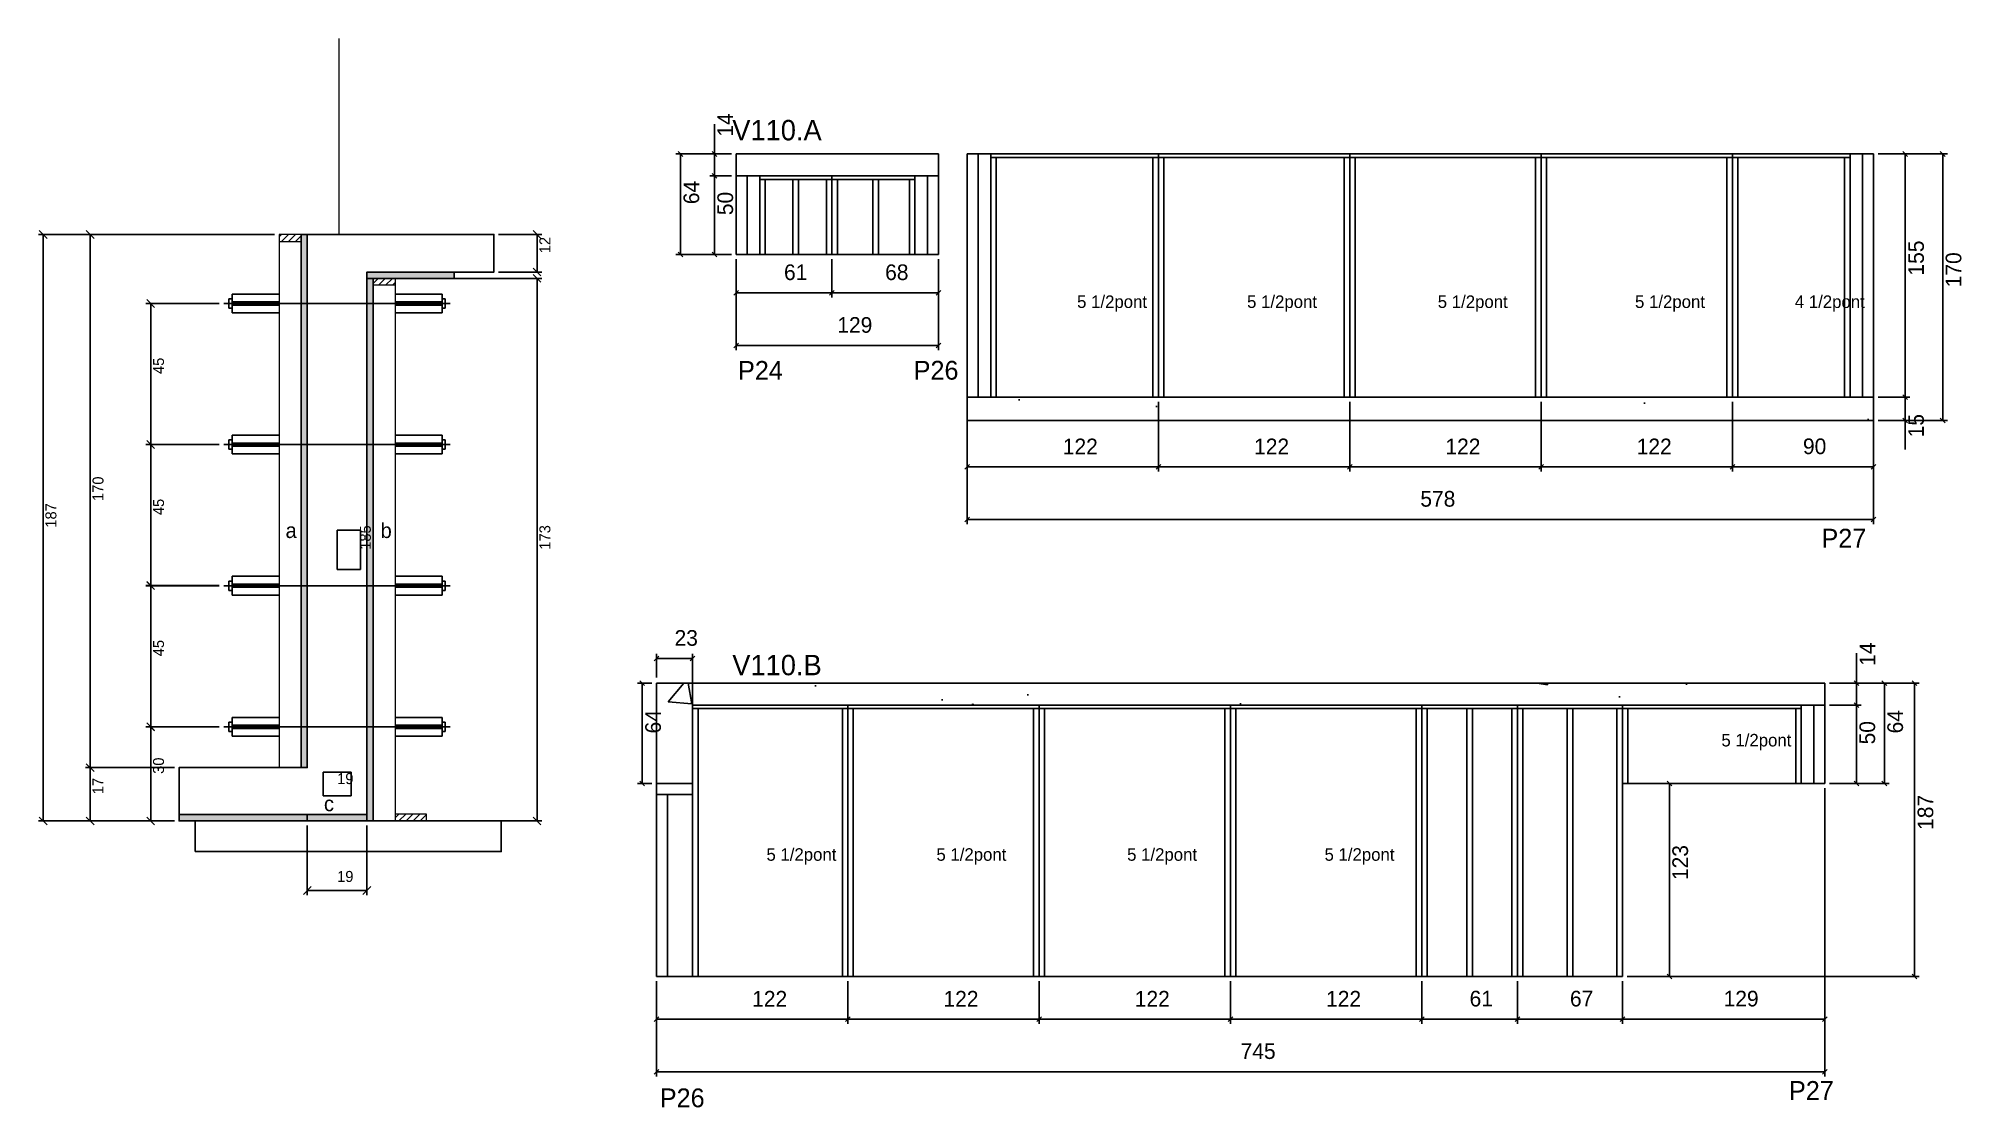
# Model space of a CAD drawing. Header units: metres. Extents: x 4866 to 6092, y 13943 to 14624.
import ezdxf

# ---------------------------------------------------------------- set-up
doc = ezdxf.new("R2010")
doc.units = ezdxf.units.M
for name, color, linetype in [('5', 7, 'Continuous'), ('barrote', 7, 'Continuous'), ('CONCRETO', 7, 'Continuous'), ('COTA', 7, 'Continuous'), ('Cota Seção (2x)', 7, 'Continuous'), ('detalhes', 7, 'Continuous'), ('Hachura', 7, 'Continuous'), ('Madeira', 7, 'Continuous'), ('Painéis', 7, 'Continuous'), ('SARR_2.2x7', 7, 'Continuous'), ('SARR_3.5x7', 7, 'Continuous'), ('TENSOR', 7, 'Continuous'), ('texto', 7, 'Continuous'), ('Texto Seção', 7, 'Continuous')]:
    doc.layers.add(name, color=color, linetype=linetype)

msp = doc.modelspace()

# ---------------------------------------------------------------- hatches: boundary and pattern name
at = {"layer": 'COTA'}
h = msp.add_hatch(dxfattribs=at)
h.set_pattern_fill('AR-CONC')
h.paths.add_polyline_path([(5439.7, 14550.6), (5310.7, 14550.6), (5310.7, 14536.6), (5439.7, 14536.6), (5439.7, 14550.6)])
h = msp.add_hatch(dxfattribs=at)
h.set_pattern_fill('AR-CONC')
h.paths.add_polyline_path([(6036, 14380.6), (6036, 14395.6), (5458, 14395.6), (5458, 14380.6), (6036, 14380.6)])
h = msp.add_hatch(dxfattribs=at)
h.set_pattern_fill('AR-CONC')
h.paths.add_polyline_path([(5282.9, 14149.1), (5282.9, 14199.1), (6004.9, 14199.1), (6004.9, 14213.1), (5259.9, 14213.1), (5259.9, 14149.1), (5282.9, 14149.1)])
at = {"layer": 'Hachura'}
h = msp.add_hatch(dxfattribs=at)
h.set_pattern_fill('ANSI31')
h.paths.add_polyline_path([(5033.2, 14494.9), (5033.2, 14499.3), (5019.2, 14499.3), (5019.2, 14494.9), (5033.2, 14494.9)])
h = msp.add_hatch(color=7, dxfattribs=at)
h.dxf.hatch_style = 1
h.paths.add_polyline_path([(5033.2, 14499), (5037.2, 14499), (5037.2, 14159), (5033.2, 14159), (5033.2, 14499)])
h = msp.add_hatch(color=7, dxfattribs=at)
h.dxf.hatch_style = 1
h.paths.add_polyline_path([(5075.2, 14471.3), (5075.2, 14475.3), (5130.8, 14475.3), (5130.8, 14471.3), (5075.2, 14471.3)])
h = msp.add_hatch(color=7, dxfattribs=at)
h.dxf.hatch_style = 1
h.paths.add_polyline_path([(5079.2, 14471), (5075.2, 14471), (5075.2, 14125.4), (5079.2, 14125.4), (5079.2, 14471)])
h = msp.add_hatch(dxfattribs=at)
h.set_pattern_fill('ANSI31')
h.paths.add_polyline_path([(5079.2, 14466.9), (5079.2, 14471.3), (5093.2, 14471.3), (5093.2, 14466.9), (5079.2, 14466.9)])
h = msp.add_hatch(color=7, dxfattribs=at)
h.dxf.hatch_style = 1
h.paths.add_polyline_path([(5037.2, 14125.3), (5037.2, 14129.3), (4955.4, 14129.3), (4955.4, 14125.3), (5037.2, 14125.3)])
h = msp.add_hatch(color=7, dxfattribs=at)
h.dxf.hatch_style = 1
h.paths.add_polyline_path([(5075.2, 14125.3), (5075.2, 14129.3), (5037.2, 14129.3), (5037.2, 14125.3), (5075.2, 14125.3)])
h = msp.add_hatch(dxfattribs=at)
h.set_pattern_fill('ANSI31')
h.paths.add_polyline_path([(5113.2, 14125.3), (5113.2, 14129.7), (5093.2, 14129.7), (5093.2, 14125.3), (5113.2, 14125.3)])

# ---------------------------------------------------------------- linework, layer by layer
at = {"color": 7, "lineweight": 25}
for p, q in [((4989.2, 14461.3), (4989.2, 14449.3)), ((4989.2, 14461.3), (5019.2, 14461.3)), ((5123.2, 14461.3), (5093.2, 14461.3)), ((5123.2, 14461.3), (5123.2, 14449.3)), ((4987.2, 14458.3), (4987.2, 14452.3)), ((4987.2, 14458.3), (4989.2, 14458.3)), ((4989.2, 14452.3), (4987.2, 14452.3)), ((5019.2, 14456.3), (4989.2, 14456.3)), ((5019.2, 14454.3), (4989.2, 14454.3)), ((4989.2, 14449.3), (5019.2, 14449.3)), ((5093.2, 14456.3), (5123.2, 14456.3)), ((5093.2, 14454.3), (5123.2, 14454.3)), ((5123.2, 14449.3), (5093.2, 14449.3)), ((5123.2, 14458.3), (5125.2, 14458.3)), ((5123.2, 14452.3), (5125.2, 14452.3)), ((5125.2, 14458.3), (5125.2, 14452.3)), ((4987.2, 14368.3), (4987.2, 14362.3)), ((4987.2, 14368.3), (4989.2, 14368.3)), ((4989.2, 14362.3), (4987.2, 14362.3)), ((4989.2, 14371.3), (4989.2, 14359.3)), ((4989.2, 14371.3), (5019.2, 14371.3)), ((5019.2, 14366.3), (4989.2, 14366.3)), ((5019.2, 14364.3), (4989.2, 14364.3)), ((5123.2, 14371.3), (5093.2, 14371.3)), ((5093.2, 14366.3), (5123.2, 14366.3)), ((5093.2, 14364.3), (5123.2, 14364.3)), ((5123.2, 14371.3), (5123.2, 14359.3)), ((5123.2, 14368.3), (5125.2, 14368.3)), ((5123.2, 14362.3), (5125.2, 14362.3)), ((5125.2, 14368.3), (5125.2, 14362.3)), ((4989.2, 14359.3), (5019.2, 14359.3)), ((5123.2, 14359.3), (5093.2, 14359.3)), ((4987.2, 14278.3), (4987.2, 14272.3)), ((4987.2, 14278.3), (4989.2, 14278.3)), ((4989.2, 14281.3), (4989.2, 14269.3)), ((4989.2, 14281.3), (5019.2, 14281.3)), ((5019.2, 14276.3), (4989.2, 14276.3)), ((5123.2, 14281.3), (5093.2, 14281.3)), ((5093.2, 14276.3), (5123.2, 14276.3)), ((5123.2, 14281.3), (5123.2, 14269.3)), ((5123.2, 14278.3), (5125.2, 14278.3)), ((5125.2, 14278.3), (5125.2, 14272.3)), ((4989.2, 14272.3), (4987.2, 14272.3)), ((5019.2, 14274.3), (4989.2, 14274.3)), ((4989.2, 14269.3), (5019.2, 14269.3)), ((5093.2, 14274.3), (5123.2, 14274.3)), ((5123.2, 14269.3), (5093.2, 14269.3)), ((5123.2, 14272.3), (5125.2, 14272.3)), ((4989.2, 14191.3), (4989.2, 14179.3)), ((4989.2, 14191.3), (5019.2, 14191.3)), ((5123.2, 14191.3), (5093.2, 14191.3)), ((5123.2, 14191.3), (5123.2, 14179.3)), ((4987.2, 14188.3), (4987.2, 14182.3)), ((4987.2, 14188.3), (4989.2, 14188.3)), ((4989.2, 14182.3), (4987.2, 14182.3)), ((5019.2, 14186.3), (4989.2, 14186.3)), ((5019.2, 14184.3), (4989.2, 14184.3)), ((4989.2, 14179.3), (5019.2, 14179.3)), ((5093.2, 14186.3), (5123.2, 14186.3)), ((5093.2, 14184.3), (5123.2, 14184.3)), ((5123.2, 14179.3), (5093.2, 14179.3)), ((5123.2, 14188.3), (5125.2, 14188.3)), ((5123.2, 14182.3), (5125.2, 14182.3)), ((5125.2, 14188.3), (5125.2, 14182.3))]:
    msp.add_line(p, q, dxfattribs=at)
at = {"layer": 'barrote', "color": 251, "lineweight": 25}
msp.add_lwpolyline([(4965.7, 14105.7), (5160.9, 14105.7), (5160.9, 14125.3), (4965.7, 14125.3)], close=True, dxfattribs=at)
at = {"layer": 'CONCRETO', "color": 251, "lineweight": 25}
msp.add_lwpolyline([(5037.2, 14499.3), (5156.2, 14499.3), (5156.2, 14475.3), (5075.2, 14475.3), (5075.2, 14129.3), (4955.4, 14129.3), (4955.4, 14159.3), (5037.2, 14159.3), (5037.2, 14499.3)], dxfattribs=at)
at = {"layer": 'COTA', "color": 4, "lineweight": 25}
for p, q in [((5296.8, 14550.6), (5296.8, 14569.7)), ((5307.7, 14550.6), (5272.2, 14550.6)), ((5275.2, 14550.6), (5275.2, 14486.6)), ((5307.7, 14550.6), (5293.8, 14550.6)), ((5296.8, 14536.6), (5296.8, 14550.6)), ((6039, 14550.6), (6059.2, 14550.6)), ((6039, 14550.6), (6083.1, 14550.6)), ((6056.2, 14550.6), (6056.2, 14395.6)), ((6080.1, 14380.6), (6080.1, 14550.6)), ((5307.7, 14536.6), (5293.8, 14536.6)), ((5307.7, 14536.6), (5293.8, 14536.6)), ((5296.8, 14536.6), (5296.8, 14486.6)), ((5016.2, 14499.3), (4865.7, 14499.3)), ((4868.7, 14125.3), (4868.7, 14499.3)), ((5016.2, 14499.3), (4895.7, 14499.3)), ((4898.7, 14159.3), (4898.7, 14499.3)), ((5159.2, 14499.3), (5186.7, 14499.3)), ((5183.7, 14475.3), (5183.7, 14499.3)), ((5307.7, 14486.6), (5272.2, 14486.6)), ((5307.7, 14486.6), (5293.8, 14486.6)), ((5310.7, 14483.6), (5310.7, 14459.1)), ((5310.7, 14483.6), (5310.7, 14425.5)), ((5371.7, 14483.6), (5371.7, 14459.1)), ((5371.7, 14483.6), (5371.7, 14459.1)), ((5439.7, 14483.6), (5439.7, 14459.1)), ((5439.7, 14483.6), (5439.7, 14425.5)), ((5159.2, 14475.3), (5186.7, 14475.3)), ((5096.2, 14471.3), (5186.7, 14471.3)), ((5183.7, 14125.3), (5183.7, 14471.3)), ((5310.7, 14462.1), (5371.7, 14462.1)), ((5371.7, 14462.1), (5439.7, 14462.1)), ((4980.9, 14455.3), (4934.3, 14455.3)), ((4937.3, 14455.3), (4937.3, 14365.4)), ((5310.7, 14428.5), (5439.7, 14428.5)), ((5458, 14392.6), (5458, 14348.1)), ((5458, 14392.6), (5458, 14314.5)), ((5580, 14392.6), (5580, 14348.1)), ((5580, 14392.6), (5580, 14348.1)), ((5702, 14392.6), (5702, 14348.1)), ((5702, 14392.6), (5702, 14348.1)), ((5824, 14392.6), (5824, 14348.1)), ((5824, 14392.6), (5824, 14348.1)), ((5946, 14392.6), (5946, 14348.1)), ((5946, 14392.6), (5946, 14348.1)), ((6036, 14392.6), (6036, 14314.5)), ((6036, 14392.6), (6036, 14348.1)), ((6039, 14395.6), (6059.2, 14395.6)), ((6039, 14395.6), (6059.2, 14395.6)), ((6056.2, 14395.6), (6056.2, 14380.6)), ((6039, 14380.6), (6059.2, 14380.6)), ((6039, 14380.6), (6083.1, 14380.6)), ((6056.2, 14380.6), (6056.2, 14362.2)), ((4980.9, 14365.4), (4934.3, 14365.4)), ((4980.9, 14365.3), (4934.3, 14365.3)), ((4937.3, 14365.3), (4937.3, 14275.4)), ((5458, 14351.1), (5580, 14351.1)), ((5580, 14351.1), (5702, 14351.1)), ((5702, 14351.1), (5824, 14351.1)), ((5824, 14351.1), (5946, 14351.1)), ((5946, 14351.1), (6036, 14351.1)), ((5458, 14317.5), (6036, 14317.5)), ((4980.9, 14275.4), (4934.3, 14275.4)), ((4980.9, 14275.3), (4934.3, 14275.3)), ((4937.3, 14275.3), (4937.3, 14185.4)), ((5259.9, 14216.8), (5259.9, 14231.8)), ((5259.9, 14228.8), (5282.9, 14228.8)), ((5282.9, 14152.1), (5282.9, 14231.8)), ((6025.2, 14213.1), (6025.2, 14232.2)), ((5256.9, 14213.1), (5247.8, 14213.1)), ((5250.8, 14213.1), (5250.8, 14149.1)), ((6007.9, 14213.1), (6028.2, 14213.1)), ((6007.9, 14213.1), (6065.2, 14213.1)), ((6007.9, 14213.1), (6045.9, 14213.1)), ((6025.2, 14199.1), (6025.2, 14213.1)), ((6042.9, 14213.1), (6042.9, 14149.1)), ((6062.2, 14213.1), (6062.2, 14026.1)), ((6007.9, 14199.1), (6028.2, 14199.1)), ((6007.9, 14199.1), (6028.2, 14199.1)), ((6025.2, 14199.1), (6025.2, 14149.1)), ((4980.9, 14185.4), (4934.3, 14185.4)), ((4980.9, 14185.3), (4934.3, 14185.3)), ((4937.3, 14185.3), (4937.3, 14125.3)), ((4952.4, 14159.3), (4895.7, 14159.3)), ((4952.4, 14159.3), (4895.7, 14159.3)), ((4898.7, 14125.3), (4898.7, 14159.3)), ((5256.9, 14149.1), (5247.8, 14149.1)), ((5878.9, 14149.1), (5908.9, 14149.1)), ((5905.9, 14026.1), (5905.9, 14149.1)), ((6004.9, 14146.1), (6004.9, 13962.3)), ((6007.9, 14149.1), (6045.9, 14149.1)), ((6007.9, 14149.1), (6028.2, 14149.1)), ((4952.4, 14125.3), (4865.7, 14125.3)), ((4952.4, 14125.3), (4895.7, 14125.3)), ((4952.4, 14125.3), (4934.3, 14125.3)), ((5037.2, 14122.3), (5037.2, 14077.9)), ((5075.2, 14122.3), (5075.2, 14077.9)), ((5096.2, 14125.3), (5186.7, 14125.3)), ((5037.2, 14080.9), (5075.2, 14080.9)), ((5259.9, 14023.1), (5259.9, 13995.9)), ((5259.9, 14023.1), (5259.9, 13962.3)), ((5381.9, 14023.1), (5381.9, 13995.9)), ((5381.9, 14023.1), (5381.9, 13995.9)), ((5503.9, 14023.1), (5503.9, 13995.9)), ((5503.9, 14023.1), (5503.9, 13995.9)), ((5625.9, 14023.1), (5625.9, 13995.9)), ((5625.9, 14023.1), (5625.9, 13995.9)), ((5747.9, 14023.1), (5747.9, 13995.9)), ((5747.9, 14023.1), (5747.9, 13995.9)), ((5808.9, 14023.1), (5808.9, 13995.9)), ((5808.9, 14023.1), (5808.9, 13995.9)), ((5875.9, 14023.1), (5875.9, 13995.9)), ((5875.9, 14023.1), (5875.9, 13995.9)), ((5878.9, 14026.1), (5908.9, 14026.1)), ((5878.9, 14026.1), (6065.2, 14026.1)), ((6004.9, 14023.1), (6004.9, 13995.9)), ((5259.9, 13998.9), (5381.9, 13998.9)), ((5381.9, 13998.9), (5503.9, 13998.9)), ((5503.9, 13998.9), (5625.9, 13998.9)), ((5625.9, 13998.9), (5747.9, 13998.9)), ((5747.9, 13998.9), (5808.9, 13998.9)), ((5808.9, 13998.9), (5875.9, 13998.9)), ((5875.9, 13998.9), (6004.9, 13998.9)), ((5259.9, 13965.3), (6004.9, 13965.3))]:
    msp.add_line(p, q, dxfattribs=at)
at = {"layer": 'COTA', "color": 0, "lineweight": 25}
for p, q in [((5276.7, 14549.1), (5273.7, 14552.1)), ((5298.3, 14549.1), (5295.3, 14552.1)), ((6057.7, 14549.1), (6054.7, 14552.1)), ((6081.6, 14549.1), (6078.6, 14552.1)), ((5298.3, 14535.1), (5295.3, 14538.1)), ((5295.3, 14538.1), (5298.3, 14535.1)), ((5273.7, 14488.1), (5276.7, 14485.1)), ((5295.3, 14488.1), (5298.3, 14485.1)), ((5312.2, 14463.6), (5309.2, 14460.6)), ((5370.2, 14460.6), (5373.2, 14463.6)), ((5373.2, 14463.6), (5370.2, 14460.6)), ((5438.2, 14460.6), (5441.2, 14463.6)), ((5312.2, 14430), (5309.2, 14427)), ((5438.2, 14427), (5441.2, 14430)), ((6054.7, 14397.1), (6057.7, 14394.1)), ((6057.7, 14394.1), (6054.7, 14397.1)), ((6054.7, 14382.1), (6057.7, 14379.1)), ((6078.6, 14382.1), (6081.6, 14379.1)), ((5459.5, 14352.6), (5456.5, 14349.6)), ((5578.5, 14349.6), (5581.5, 14352.6)), ((5581.5, 14352.6), (5578.5, 14349.6)), ((5703.5, 14352.6), (5700.5, 14349.6)), ((5700.5, 14349.6), (5703.5, 14352.6)), ((5822.5, 14349.6), (5825.5, 14352.6)), ((5825.5, 14352.6), (5822.5, 14349.6)), ((5944.5, 14349.6), (5947.5, 14352.6)), ((5947.5, 14352.6), (5944.5, 14349.6)), ((6034.5, 14349.6), (6037.5, 14352.6)), ((5459.5, 14319), (5456.5, 14316)), ((6034.5, 14316), (6037.5, 14319)), ((5261.4, 14230.3), (5258.4, 14227.3)), ((5281.4, 14227.3), (5284.4, 14230.3)), ((5252.3, 14211.6), (5249.3, 14214.6)), ((6026.7, 14211.6), (6023.7, 14214.6)), ((6044.4, 14211.6), (6041.4, 14214.6)), ((6063.7, 14211.6), (6060.7, 14214.6)), ((6023.7, 14200.6), (6026.7, 14197.6)), ((6026.7, 14197.6), (6023.7, 14200.6)), ((5249.3, 14150.6), (5252.3, 14147.6)), ((5907.4, 14147.6), (5904.4, 14150.6)), ((6023.7, 14150.6), (6026.7, 14147.6)), ((6041.4, 14150.6), (6044.4, 14147.6)), ((5904.4, 14027.6), (5907.4, 14024.6)), ((6060.7, 14027.6), (6063.7, 14024.6)), ((5261.4, 14000.4), (5258.4, 13997.4)), ((5380.4, 13997.4), (5383.4, 14000.4)), ((5383.4, 14000.4), (5380.4, 13997.4)), ((5505.4, 14000.4), (5502.4, 13997.4)), ((5502.4, 13997.4), (5505.4, 14000.4)), ((5624.4, 13997.4), (5627.4, 14000.4)), ((5627.4, 14000.4), (5624.4, 13997.4)), ((5746.4, 13997.4), (5749.4, 14000.4)), ((5749.4, 14000.4), (5746.4, 13997.4)), ((5807.4, 13997.4), (5810.4, 14000.4)), ((5810.4, 14000.4), (5807.4, 13997.4)), ((5874.4, 13997.4), (5877.4, 14000.4)), ((5877.4, 14000.4), (5874.4, 13997.4)), ((6003.4, 13997.4), (6006.4, 14000.4)), ((5261.4, 13966.8), (5258.4, 13963.8)), ((6003.4, 13963.8), (6006.4, 13966.8))]:
    msp.add_line(p, q, dxfattribs=at)
at = {"layer": 'COTA', "color": 241, "lineweight": 25}
for p, q in [((5439.7, 14550.6), (5310.7, 14550.6)), ((5310.7, 14550.6), (5310.7, 14536.6)), ((5439.7, 14536.6), (5439.7, 14550.6)), ((5458, 14395.6), (5458, 14380.6)), ((6036, 14395.6), (6036, 14380.6)), ((5458, 14380.6), (6036, 14380.6)), ((5259.9, 14213.1), (6004.9, 14213.1)), ((5259.9, 14149.1), (5259.9, 14213.1)), ((6004.9, 14199.1), (6004.9, 14213.1))]:
    msp.add_line(p, q, dxfattribs=at)
at = {"layer": 'COTA', "color": 0, "lineweight": 25}
for points in [[(4871.2, 14496.8), (4866.2, 14501.8)], [(4901.2, 14496.8), (4896.2, 14501.8)], [(5186.2, 14496.8), (5181.2, 14501.8)], [(5181.2, 14477.8), (5186.2, 14472.8)], [(5186.2, 14468.8), (5181.2, 14473.8)], [(4939.8, 14452.8), (4934.8, 14457.8)], [(4934.8, 14367.9), (4939.8, 14362.9)], [(4939.8, 14362.8), (4934.8, 14367.8)], [(4934.8, 14277.9), (4939.8, 14272.9)], [(4939.8, 14272.8), (4934.8, 14277.8)], [(4934.8, 14187.9), (4939.8, 14182.9)], [(4939.8, 14182.8), (4934.8, 14187.8)], [(4901.2, 14156.8), (4896.2, 14161.8)], [(4896.2, 14161.8), (4901.2, 14156.8)], [(4866.2, 14127.8), (4871.2, 14122.8)], [(4896.2, 14127.8), (4901.2, 14122.8)], [(4934.8, 14127.8), (4939.8, 14122.8)], [(5181.2, 14127.8), (5186.2, 14122.8)], [(5039.7, 14083.4), (5034.7, 14078.4)], [(5072.7, 14078.4), (5077.7, 14083.4)]]:
    msp.add_lwpolyline(points, dxfattribs=at)
at = {"layer": 'Cota Seção (2x)', "color": 180, "lineweight": 25}
for p, q in [((5071.2, 14310.7), (5056.2, 14310.7)), ((5056.2, 14310.7), (5056.2, 14285.7)), ((5071.2, 14285.7), (5071.2, 14310.7)), ((5056.2, 14285.7), (5071.2, 14285.7)), ((5065.2, 14156.3), (5047.2, 14156.3)), ((5047.2, 14156.3), (5047.2, 14141.3)), ((5065.2, 14141.3), (5065.2, 14156.3)), ((5047.2, 14141.3), (5065.2, 14141.3))]:
    msp.add_line(p, q, dxfattribs=at)
at = {"layer": 'Madeira', "color": 126, "lineweight": 18}
for points in [[(5033.2, 14494.9), (5033.2, 14499.3), (5019.2, 14499.3), (5019.2, 14494.9)], [(5033.2, 14499.3), (5019.2, 14499.3), (5019.2, 14159.3), (5033.2, 14159.3)], [(5079.2, 14466.9), (5079.2, 14471.3), (5093.2, 14471.3), (5093.2, 14466.9)], [(5079.2, 14471.3), (5093.2, 14471.3), (5093.2, 14125.3), (5079.2, 14125.3)], [(5113.2, 14125.3), (5113.2, 14129.7), (5093.2, 14129.7), (5093.2, 14125.3)]]:
    msp.add_lwpolyline(points, close=True, dxfattribs=at)
at = {"layer": 'Painéis', "color": 200, "lineweight": 25}
for p, q in [((5458, 14550.6), (6036, 14550.6)), ((5458, 14395.6), (5458, 14550.6)), ((5580, 14395.6), (5580, 14550.6)), ((5702, 14395.6), (5702, 14550.6)), ((5824, 14395.6), (5824, 14550.6)), ((5946, 14395.6), (5946, 14550.6)), ((6036, 14395.6), (6036, 14550.6)), ((5310.7, 14536.6), (5439.7, 14536.6)), ((5310.7, 14486.6), (5310.7, 14536.6)), ((5371.7, 14486.6), (5371.7, 14536.6)), ((5439.7, 14486.6), (5439.7, 14536.6)), ((5310.7, 14486.6), (5439.7, 14486.6)), ((5458, 14395.6), (6036, 14395.6)), ((5282.9, 14199.1), (6004.9, 14199.1)), ((5282.9, 14149.1), (5282.9, 14199.1)), ((5381.9, 14026.1), (5381.9, 14199.1)), ((5503.9, 14026.1), (5503.9, 14199.1)), ((5625.9, 14026.1), (5625.9, 14199.1)), ((5747.9, 14026.1), (5747.9, 14199.1)), ((5808.9, 14026.1), (5808.9, 14199.1)), ((5875.9, 14026.1), (5875.9, 14199.1)), ((6004.9, 14149.1), (6004.9, 14199.1)), ((5259.9, 14026.1), (5259.9, 14149.1)), ((5259.9, 14149.1), (5282.9, 14149.1)), ((5875.9, 14149.1), (6004.9, 14149.1)), ((5259.9, 14026.1), (5875.9, 14026.1))]:
    msp.add_line(p, q, dxfattribs=at)
for points in [[(5033.2, 14499.3), (5037.2, 14499.3), (5037.2, 14159.3), (5033.2, 14159.3)], [(5075.2, 14471.3), (5075.2, 14475.3), (5130.8, 14475.3), (5130.8, 14471.3)], [(5079.2, 14471.3), (5075.2, 14471.3), (5075.2, 14125.3), (5079.2, 14125.3)], [(5037.2, 14125.3), (5037.2, 14129.3), (4955.4, 14129.3), (4955.4, 14125.3)], [(5075.2, 14125.3), (5075.2, 14129.3), (5037.2, 14129.3), (5037.2, 14125.3)]]:
    msp.add_lwpolyline(points, close=True, dxfattribs=at)
at = {"layer": 'SARR_2.2x7', "color": 40, "lineweight": 25}
for p, q in [((5465, 14395.6), (5465, 14550.6)), ((5473, 14548.4), (5580, 14548.4)), ((5580, 14548.4), (5702, 14548.4)), ((5702, 14548.4), (6021, 14548.4)), ((6029, 14395.6), (6029, 14550.6)), ((5317.7, 14486.6), (5317.7, 14536.6)), ((5325.7, 14534.4), (5371.7, 14534.4)), ((5371.7, 14534.4), (5424.7, 14534.4)), ((5432.7, 14486.6), (5432.7, 14536.6)), ((5282.9, 14196.9), (5381.9, 14196.9)), ((5381.9, 14196.9), (5503.9, 14196.9)), ((5503.9, 14196.9), (5875.9, 14196.9)), ((5875.9, 14196.9), (5989.9, 14196.9)), ((5997.9, 14149.1), (5997.9, 14199.1)), ((5259.9, 14142.1), (5282.9, 14142.1)), ((5266.9, 14026.1), (5266.9, 14142.1))]:
    msp.add_line(p, q, dxfattribs=at)
at = {"layer": 'SARR_3.5x7', "color": 81, "lineweight": 25}
for p, q in [((5473, 14550.6), (5473, 14395.6)), ((5476.5, 14548.4), (5476.5, 14395.6)), ((5576.5, 14548.4), (5576.5, 14395.6)), ((5580, 14548.4), (5580, 14395.6)), ((5583.5, 14548.4), (5583.5, 14395.6)), ((5698.5, 14548.4), (5698.5, 14395.6)), ((5702, 14548.4), (5702, 14395.6)), ((5705.5, 14548.4), (5705.5, 14395.6)), ((5820.5, 14548.4), (5820.5, 14395.6)), ((5824, 14548.4), (5824, 14395.6)), ((5827.5, 14548.4), (5827.5, 14395.6)), ((5942.5, 14548.4), (5942.5, 14395.6)), ((5946, 14548.4), (5946, 14395.6)), ((5949.5, 14548.4), (5949.5, 14395.6)), ((6017.5, 14548.4), (6017.5, 14395.6)), ((6021, 14550.6), (6021, 14395.6)), ((5325.7, 14536.6), (5325.7, 14486.6)), ((5329.2, 14534.4), (5329.2, 14486.6)), ((5346.9, 14534.4), (5346.9, 14486.6)), ((5350.4, 14534.4), (5350.4, 14486.6)), ((5368.2, 14534.4), (5368.2, 14486.6)), ((5371.7, 14534.4), (5371.7, 14486.6)), ((5375.2, 14534.4), (5375.2, 14486.6)), ((5397.9, 14534.4), (5397.9, 14486.6)), ((5401.4, 14534.4), (5401.4, 14486.6)), ((5421.2, 14534.4), (5421.2, 14486.6)), ((5424.7, 14536.6), (5424.7, 14486.6)), ((5325.7, 14486.6), (5329.2, 14486.6)), ((5368.2, 14486.6), (5371.7, 14486.6)), ((5371.7, 14486.6), (5375.2, 14486.6)), ((5421.2, 14486.6), (5424.7, 14486.6)), ((5473, 14395.6), (5476.5, 14395.6)), ((5698.5, 14395.6), (5702, 14395.6)), ((5702, 14395.6), (5705.5, 14395.6)), ((6017.5, 14395.6), (6021, 14395.6)), ((5282.9, 14199.1), (5282.9, 14026.1)), ((5286.4, 14196.9), (5286.4, 14026.1)), ((5378.4, 14196.9), (5378.4, 14026.1)), ((5381.9, 14196.9), (5381.9, 14026.1)), ((5385.4, 14196.9), (5385.4, 14026.1)), ((5500.4, 14196.9), (5500.4, 14026.1)), ((5503.9, 14196.9), (5503.9, 14026.1)), ((5507.4, 14196.9), (5507.4, 14026.1)), ((5622.4, 14196.9), (5622.4, 14026.1)), ((5625.9, 14196.9), (5625.9, 14026.1)), ((5629.4, 14196.9), (5629.4, 14026.1)), ((5744.4, 14196.9), (5744.4, 14026.1)), ((5747.9, 14196.9), (5747.9, 14026.1)), ((5751.4, 14196.9), (5751.4, 14026.1)), ((5776.7, 14196.9), (5776.7, 14026.1)), ((5780.2, 14196.9), (5780.2, 14026.1)), ((5780.2, 14026.1), (5780.2, 14196.9)), ((5805.4, 14196.9), (5805.4, 14026.1)), ((5808.9, 14196.9), (5808.9, 14026.1)), ((5812.4, 14196.9), (5812.4, 14026.1)), ((5840.7, 14196.9), (5840.7, 14026.1)), ((5844.2, 14196.9), (5844.2, 14026.1)), ((5844.2, 14026.1), (5844.2, 14196.9)), ((5872.4, 14196.9), (5872.4, 14026.1)), ((5875.9, 14199.1), (5875.9, 14026.1)), ((5879.4, 14196.9), (5879.4, 14149.1)), ((5986.4, 14196.9), (5986.4, 14149.1)), ((5989.9, 14199.1), (5989.9, 14149.1)), ((5274.9, 14026.1), (5278.4, 14026.1)), ((5500.4, 14026.1), (5503.9, 14026.1)), ((5503.9, 14026.1), (5507.4, 14026.1)), ((5872.4, 14026.1), (5875.9, 14026.1))]:
    msp.add_line(p, q, dxfattribs=at)
at = {"layer": 'TENSOR', "color": 3, "lineweight": 25}
for p, q in [((5128.2, 14455.3), (4983.9, 14455.3)), ((5128.2, 14365.3), (4983.9, 14365.3)), ((5128.2, 14275.3), (4983.9, 14275.3)), ((5128.2, 14185.3), (4983.9, 14185.3))]:
    msp.add_line(p, q, dxfattribs=at)
at = {"layer": 'Texto Seção', "color": 252, "lineweight": 15}
msp.add_line((5057.5, 14499.3), (5057.5, 14624.3), dxfattribs=at)

# ---------------------------------------------------------------- texts
at = {"layer": '5', "color": 5, "lineweight": 25}
for s, rotation, p in [('P24', 360, (5311.9, 14406.6)), ('P26', 0, (5423.9, 14406.7)), ('P27', 360, (6002.8, 14299.6)), ('P27', 360, (5982.1, 13947.4)), ('P26', 0, (5262, 13942.7))]:
    msp.add_text(s, height=12, rotation=rotation, dxfattribs=at).set_placement(p)
at = {"layer": 'COTA', "color": 240, "lineweight": 25}
for s, p in [('14', (5308.7, 14561.7)), ('64', (5287.1, 14518.6)), ('50', (5308.7, 14511.6)), ('155', (6068.1, 14473.1)), ('170', (6092, 14465.6)), ('15', (6068.1, 14369.9)), ('14', (6037.1, 14224.2)), ('64', (5262.7, 14181.1)), ('64', (6054.8, 14181.1)), ('50', (6037, 14174.1)), ('187', (6074.1, 14119.6)), ('123', (5917.7, 14087.6))]:
    msp.add_text(s, height=10, rotation=90, dxfattribs=at).set_placement(p)
at = {"layer": 'COTA', "color": 1, "lineweight": 25}
for s, p in [('12', (5192.2, 14487.3)), ('45', (4945.8, 14410.3)), ('170', (4907.2, 14329.3)), ('187', (4877.2, 14312.3)), ('45', (4945.8, 14320.3)), ('173', (5192.2, 14298.3)), ('45', (4945.8, 14230.3)), ('30', (4945.8, 14155.3)), ('17', (4907.2, 14142.3))]:
    msp.add_text(s, height=7, rotation=90, dxfattribs=at).set_placement(p)
at = {"layer": 'COTA', "color": 240, "lineweight": 25}
for s, p in [('61', (5341.2, 14470.2)), ('68', (5405.7, 14470.2)), ('129', (5375.2, 14436.6)), ('122', (5519, 14359.1)), ('122', (5641, 14359.1)), ('122', (5763, 14359.1)), ('122', (5885, 14359.1)), ('90', (5991, 14359.2)), ('578', (5747, 14325.7)), ('23', (5271.4, 14237)), ('122', (5320.9, 14006.9)), ('122', (5442.9, 14006.9)), ('122', (5564.9, 14006.9)), ('122', (5686.9, 14006.9)), ('61', (5778.4, 14007)), ('67', (5842.4, 14007)), ('129', (5940.4, 14007)), ('745', (5632.4, 13973.5))]:
    msp.add_text(s, height=10, dxfattribs=at).set_placement(p)
at = {"layer": 'COTA', "color": 1, "lineweight": 25}
msp.add_text('19', height=7, dxfattribs=at).set_placement((5056.2, 14086.4))
at = {"layer": 'Cota Seção (2x)', "color": 1, "lineweight": 25}
msp.add_text('185', height=7, rotation=90, dxfattribs=at).set_placement((5077.7, 14298.2))
msp.add_text('19', height=7, dxfattribs=at).set_placement((5056.2, 14148.8))
at = {"layer": 'detalhes', "color": 4, "lineweight": 25}
for s, p in [('a', (5023.3, 14305.7)), ('b', (5083.9, 14305.7)), ('c', (5047.8, 14131.5))]:
    msp.add_text(s, height=9.6, dxfattribs=at).set_placement(p)
at = {"layer": 'texto', "color": 2, "lineweight": 25}
for s, p in [('5 1/2pont', (5528.1, 14452.4)), ('5 1/2pont', (5636.5, 14452.4)), ('5 1/2pont', (5758.1, 14452.4)), ('5 1/2pont', (5883.9, 14452.4)), ('4 1/2pont', (5985.8, 14452.4)), ('5 1/2pont', (5939, 14172.8)), ('5 1/2pont', (5330, 14099.9)), ('5 1/2pont', (5438.4, 14099.9)), ('5 1/2pont', (5560, 14099.9)), ('5 1/2pont', (5685.9, 14099.9))]:
    msp.add_text(s, height=8, dxfattribs=at).set_placement(p)
at = {"layer": 'Texto Seção', "color": 7, "lineweight": 15}
for s, p in [('V110.A', (5308.2, 14559.3)), ('V110.B', (5308.2, 14218.2))]:
    msp.add_text(s, height=13, dxfattribs=at).set_placement(p)

doc.saveas('drawing.dxf')
